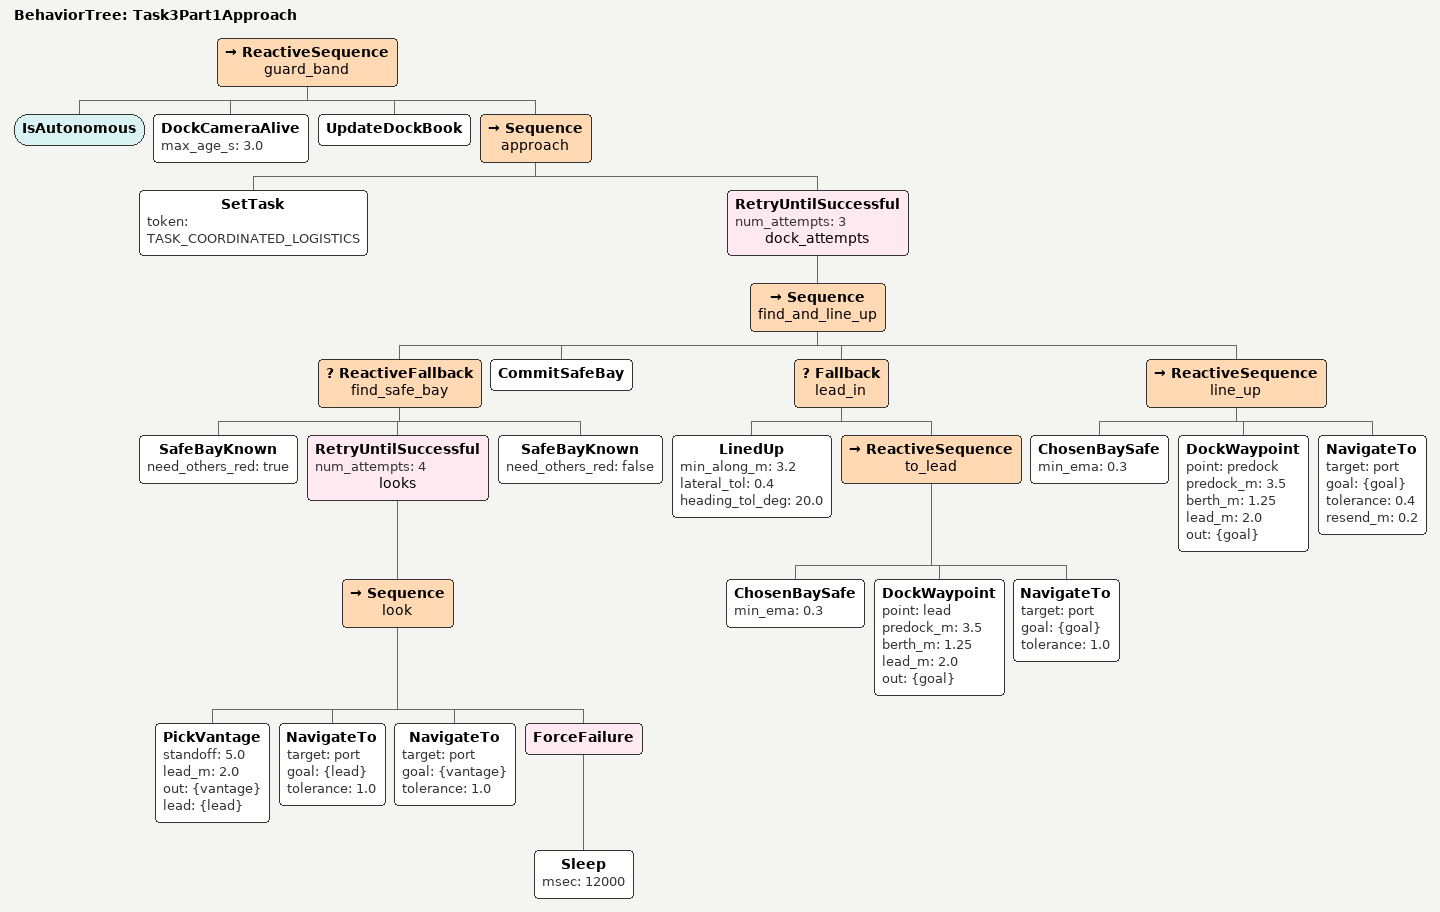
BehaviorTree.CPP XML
<?xml version="1.0"?>
<root BTCPP_format="4" main_tree_to_execute="Task3Part1Approach">
  <BehaviorTree ID="Task3Part1Approach">
    <ReactiveSequence name="guard_band">

      <IsAutonomous/>
      <DockCameraAlive max_age_s="3.0"/>
      <UpdateDockBook/>

      <Sequence name="approach">

        <SetTask token="TASK_COORDINATED_LOGISTICS"/>

        <RetryUntilSuccessful num_attempts="3" name="dock_attempts">
          <Sequence name="find_and_line_up">

            <ReactiveFallback name="find_safe_bay">
              <SafeBayKnown need_others_red="true"/>
              <RetryUntilSuccessful num_attempts="4" name="looks">
                <Sequence name="look">
                  <PickVantage standoff="5.0" lead_m="2.0" out="{vantage}" lead="{lead}"/>
                  <NavigateTo target="port" goal="{lead}" tolerance="1.0"/>
                  <NavigateTo target="port" goal="{vantage}" tolerance="1.0"/>
                  <!-- watch, then fail the look so the retry moves on; readings
                       pile up meanwhile and SafeBayKnown above ends it early -->
                  <ForceFailure>
                    <Sleep msec="12000"/>
                  </ForceFailure>
                </Sequence>
              </RetryUntilSuccessful>
              <SafeBayKnown need_others_red="false"/>
            </ReactiveFallback>

            <CommitSafeBay/>

            <Fallback name="lead_in">
              <LinedUp min_along_m="3.2" lateral_tol="0.4" heading_tol_deg="20.0"/>
              <ReactiveSequence name="to_lead">
                <ChosenBaySafe min_ema="0.3"/>
                <DockWaypoint point="lead" predock_m="3.5" berth_m="1.25" lead_m="2.0" out="{goal}"/>
                <NavigateTo target="port" goal="{goal}" tolerance="1.0"/>
              </ReactiveSequence>
            </Fallback>
            <ReactiveSequence name="line_up">
              <ChosenBaySafe min_ema="0.3"/>
              <DockWaypoint point="predock" predock_m="3.5" berth_m="1.25" lead_m="2.0" out="{goal}"/>
              <NavigateTo target="port" goal="{goal}" tolerance="0.4" resend_m="0.2"/>
            </ReactiveSequence>

          </Sequence>
        </RetryUntilSuccessful>

      </Sequence>
    </ReactiveSequence>
  </BehaviorTree>
</root>
